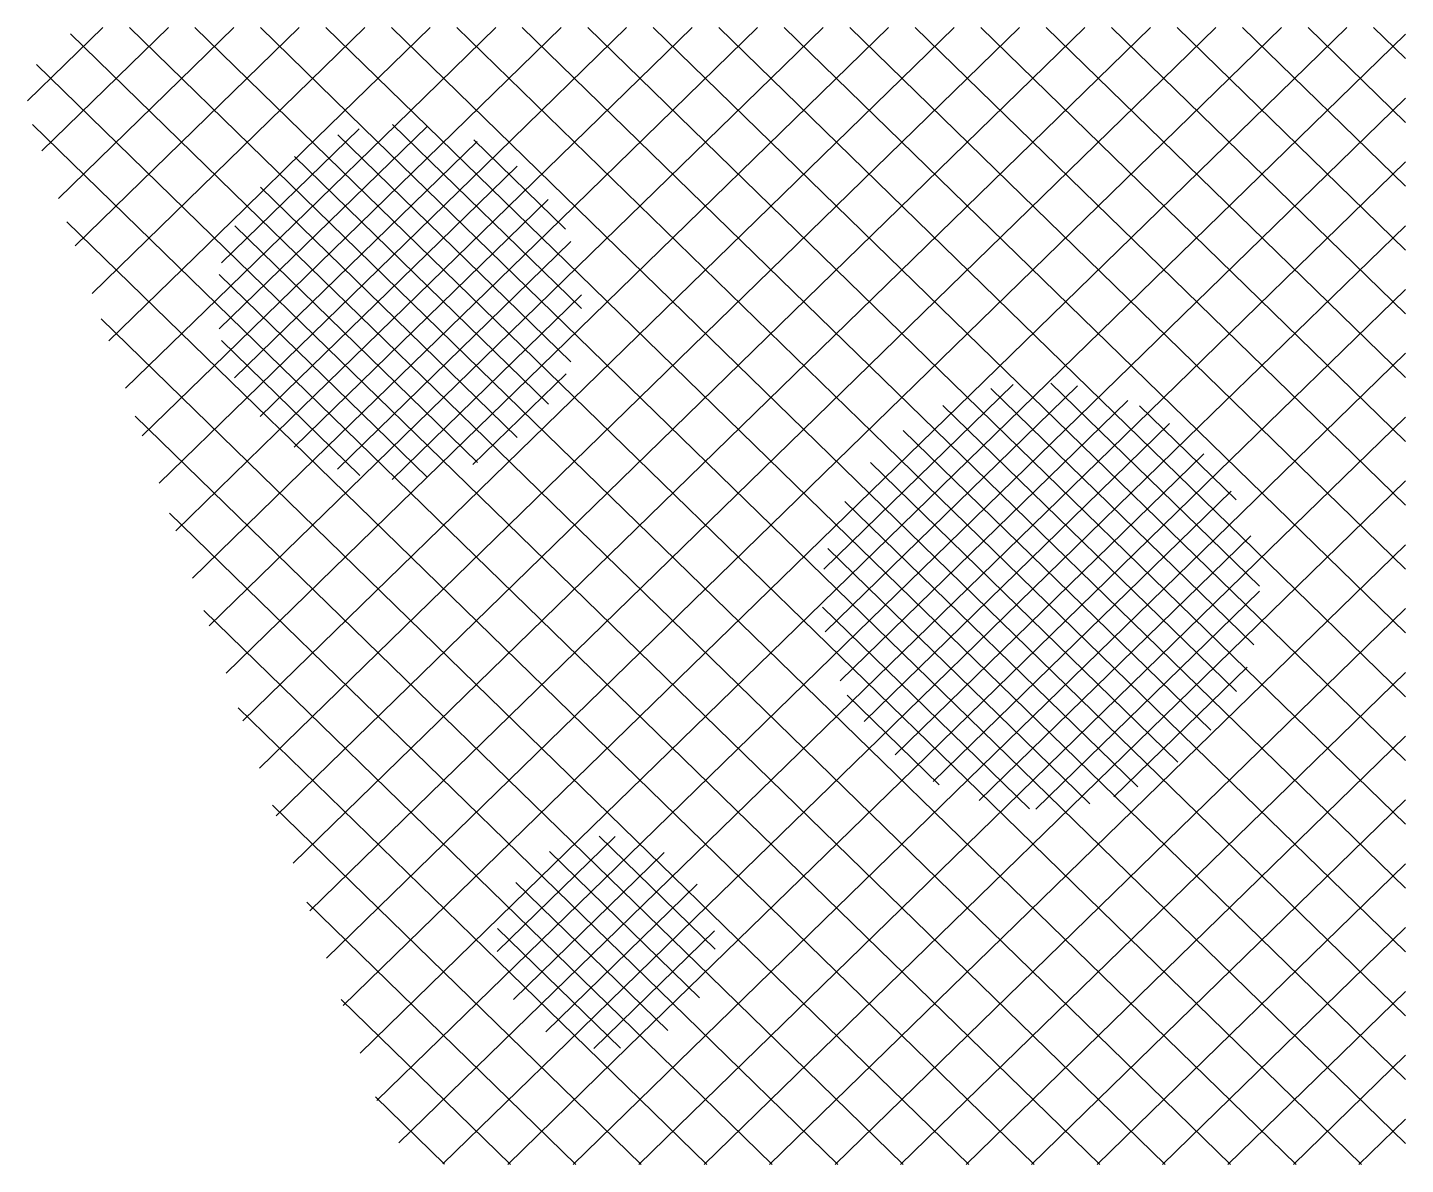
# Model space of a CAD drawing. Header units: millimetres. Extents: x 1198 to 2061, y 2539 to 2695.
# Drawn here: x 1198.1 to 1387.1, y 2538.8 to 2694.8 of the extents above.
import ezdxf

# ---------------------------------------------------------------- set-up
doc = ezdxf.new("R2010")
doc.units = ezdxf.units.MM
doc.layers.add('Difuzoare', color=252, linetype='Continuous')

msp = doc.modelspace()

# ---------------------------------------------------------------- linework, layer by layer
at = {"layer": 'Difuzoare', "linetype": 'Continuous', "extrusion": (1.58707e-05, -0.222712, 0.974884)}
for p, q in [((1198.1, 2684.71, 614.54), (1208.43, 2694.78, 616.84)), ((1200.05, 2677.85, 612.97), (1217.41, 2694.78, 616.84)), ((1202.35, 2671.34, 611.49), (1226.39, 2694.78, 616.84)), ((1228.12, 2670.38, 611.27), (1203.98, 2693.91, 616.64)), ((1204.65, 2664.82, 610), (1235.37, 2694.78, 616.84)), ((1206.94, 2658.31, 608.51), (1244.35, 2694.78, 616.84)), ((1232.24, 2675.12, 612.35), (1212.08, 2694.78, 616.84)), ((1237.52, 2678.73, 613.17), (1221.06, 2694.78, 616.84)), ((1227.62, 2599.67, 595.11), (1325.17, 2694.78, 616.84)), ((1229.92, 2593.15, 593.62), (1334.15, 2694.78, 616.84)), ((1244.15, 2681.02, 613.7), (1230.04, 2694.78, 616.84)), ((1232.21, 2586.64, 592.14), (1343.13, 2694.78, 616.84)), ((1234.51, 2580.12, 590.65), (1352.11, 2694.78, 616.84)), ((1236.01, 2677.89, 612.98), (1253.33, 2694.78, 616.84)), ((1236.81, 2573.61, 589.16), (1361.09, 2694.78, 616.84)), ((1252.94, 2681.21, 613.74), (1239.02, 2694.78, 616.84)), ((1239.1, 2567.09, 587.67), (1370.07, 2694.78, 616.84)), ((1311.82, 2632.56, 602.63), (1248, 2694.78, 616.84)), ((1248.68, 2681.49, 613.81), (1262.31, 2694.78, 616.84)), ((1256.53, 2680.39, 613.55), (1271.29, 2694.78, 616.84)), ((1315.82, 2637.42, 603.74), (1256.98, 2694.78, 616.84)), ((1262.65, 2677.6, 612.92), (1280.27, 2694.78, 616.84)), ((1320.78, 2641.34, 604.63), (1265.96, 2694.78, 616.84)), ((1267.52, 2673.59, 612), (1289.25, 2694.78, 616.84)), ((1271.23, 2668.45, 610.83), (1298.23, 2694.78, 616.84)), ((1273.59, 2662, 609.35), (1307.21, 2694.78, 616.84)), ((1273.81, 2653.46, 607.4), (1316.19, 2694.78, 616.84)), ((1326.77, 2644.25, 605.3), (1274.94, 2694.78, 616.84)), ((1334.08, 2645.88, 605.67), (1283.92, 2694.78, 616.84)), ((1343.63, 2645.33, 605.54), (1292.9, 2694.78, 616.84)), ((1387.08, 2611.72, 597.86), (1301.88, 2694.78, 616.84)), ((1387.08, 2620.48, 599.86), (1310.86, 2694.78, 616.84)), ((1387.08, 2629.23, 601.86), (1319.84, 2694.78, 616.84)), ((1327.47, 2644.49, 605.35), (1379.05, 2694.78, 616.84)), ((1387.08, 2637.98, 603.86), (1328.83, 2694.78, 616.84)), ((1387.08, 2646.74, 605.86), (1337.81, 2694.78, 616.84)), ((1338.02, 2646.02, 605.7), (1387.08, 2693.86, 616.63)), ((1387.08, 2655.49, 607.86), (1346.79, 2694.78, 616.84)), ((1387.08, 2664.25, 609.86), (1355.77, 2694.78, 616.84)), ((1387.08, 2673, 611.86), (1364.75, 2694.78, 616.84)), ((1387.08, 2681.76, 613.86), (1373.73, 2694.78, 616.84)), ((1387.08, 2690.51, 615.86), (1382.71, 2694.78, 616.84)), ((1225.24, 2664.43, 609.91), (1199.32, 2689.7, 615.68)), ((1345.74, 2644.79, 605.42), (1387.08, 2685.1, 614.63)), ((1224.09, 2656.8, 608.16), (1198.77, 2681.48, 613.8)), ((1352.01, 2642.15, 604.82), (1387.08, 2676.35, 612.63)), ((1209.24, 2651.79, 607.02), (1227.79, 2669.88, 611.15)), ((1227.67, 2644.55, 605.37), (1203.47, 2668.14, 610.76)), ((1357.21, 2638.47, 603.98), (1387.08, 2667.59, 610.63)), ((1308.86, 2626.7, 601.29), (1273.79, 2660.88, 609.1)), ((1211.54, 2645.28, 605.53), (1224.1, 2657.52, 608.33)), ((1361.45, 2633.85, 602.92), (1387.08, 2658.84, 608.63)), ((1281.54, 2583.29, 591.37), (1208.18, 2654.81, 607.71)), ((1307.22, 2619.54, 599.65), (1273.6, 2652.31, 607.14)), ((1213.83, 2638.76, 604.04), (1225.23, 2649.87, 606.58)), ((1364.68, 2628.24, 601.64), (1387.08, 2650.08, 606.63)), ((1307.86, 2610.16, 597.51), (1271.25, 2645.84, 605.66)), ((1216.13, 2632.25, 602.56), (1228.09, 2643.9, 605.22)), ((1272.74, 2583.11, 591.33), (1212.88, 2641.47, 604.66)), ((1372.09, 2538.79, 581.2), (1267.56, 2640.69, 604.48)), ((1366.7, 2621.45, 600.09), (1387.08, 2641.33, 604.63)), ((1218.43, 2625.73, 601.07), (1232.2, 2639.16, 604.13)), ((1363.11, 2538.79, 581.2), (1262.7, 2636.68, 603.57)), ((1220.73, 2619.22, 599.58), (1237.47, 2635.54, 603.31)), ((1336.17, 2538.79, 581.2), (1236.2, 2636.24, 603.47)), ((1223.02, 2612.7, 598.09), (1244.09, 2633.24, 602.78)), ((1225.32, 2606.18, 596.6), (1252.85, 2633.03, 602.73)), ((1345.15, 2538.79, 581.2), (1248.76, 2632.75, 602.67)), ((1354.13, 2538.79, 581.2), (1256.59, 2633.87, 602.93)), ((1366.8, 2612.8, 598.11), (1387.08, 2632.57, 602.63)), ((1267.12, 2579.84, 590.58), (1217.58, 2628.13, 601.61)), ((1241.4, 2560.58, 586.18), (1308.67, 2626.16, 601.16)), ((1299.88, 2538.79, 581.21), (1387.08, 2623.82, 600.63)), ((1387.08, 2602.97, 595.86), (1366.36, 2623.17, 600.48)), ((1273.8, 2583.41, 591.4), (1307.1, 2615.87, 598.81)), ((1263.49, 2574.62, 589.39), (1222.29, 2614.79, 598.57)), ((1308.86, 2538.79, 581.2), (1387.08, 2615.06, 598.63)), ((1387.08, 2594.21, 593.86), (1366.93, 2613.86, 598.35)), ((1282.39, 2583.03, 591.31), (1308.36, 2608.35, 597.09)), ((1317.84, 2538.79, 581.2), (1387.08, 2606.31, 596.63)), ((1387.08, 2585.46, 591.86), (1365.26, 2606.74, 596.73)), ((1262.66, 2566.67, 587.57), (1226.99, 2601.45, 595.52)), ((1287.93, 2579.67, 590.54), (1311.06, 2602.23, 595.7)), ((1387.08, 2576.7, 589.86), (1362.27, 2600.89, 595.39)), ((1291.47, 2574.37, 589.33), (1314.84, 2597.16, 594.54)), ((1326.82, 2538.79, 581.2), (1387.08, 2597.55, 594.63)), ((1387.08, 2567.95, 587.86), (1358.25, 2596.06, 594.29)), ((1292.12, 2566.25, 587.48), (1319.59, 2593.03, 593.59)), ((1387.08, 2559.2, 585.86), (1353.27, 2592.16, 593.4)), ((1272.94, 2538.79, 581.21), (1325.33, 2589.88, 592.87)), ((1387.08, 2550.44, 583.86), (1347.25, 2589.27, 592.74)), ((1282.28, 2538.79, 581.21), (1231.69, 2588.11, 592.47)), ((1281.92, 2538.79, 581.21), (1332.3, 2587.91, 592.43)), ((1290.9, 2538.79, 581.21), (1341.17, 2587.81, 592.4)), ((1381.07, 2538.79, 581.2), (1330.29, 2588.3, 592.51)), ((1335.8, 2538.79, 581.2), (1387.08, 2588.8, 592.63)), ((1387.08, 2541.69, 581.86), (1339.91, 2587.67, 592.37)), ((1344.78, 2538.79, 581.2), (1387.08, 2580.04, 590.63)), ((1273.3, 2538.79, 581.21), (1236.4, 2574.77, 589.42)), ((1243.7, 2554.06, 584.69), (1262.88, 2572.76, 588.97)), ((1327.19, 2538.79, 581.2), (1291.86, 2573.23, 589.07)), ((1353.76, 2538.79, 581.2), (1387.08, 2571.29, 588.63)), ((1318.21, 2538.79, 581.2), (1291.68, 2564.65, 587.11)), ((1246, 2547.55, 583.21), (1263.28, 2564.39, 587.05)), ((1264.32, 2538.79, 581.21), (1241.1, 2561.43, 586.38)), ((1362.74, 2538.79, 581.2), (1387.08, 2562.53, 586.63)), ((1249.04, 2541.76, 581.88), (1266.72, 2558.99, 585.82)), ((1309.23, 2538.79, 581.2), (1288.32, 2559.17, 585.86)), ((1255.05, 2538.86, 581.22), (1272.15, 2555.54, 585.03)), ((1300.24, 2538.79, 581.21), (1282.97, 2555.63, 585.05)), ((1263.96, 2538.79, 581.21), (1280.48, 2554.91, 584.89)), ((1291.26, 2538.79, 581.21), (1274.82, 2554.82, 584.87)), ((1371.72, 2538.79, 581.2), (1387.08, 2553.78, 584.63)), ((1255.3, 2538.84, 581.22), (1245.81, 2548.09, 583.33)), ((1380.7, 2538.79, 581.2), (1387.08, 2545.02, 582.63))]:
    msp.add_line(p, q, dxfattribs=at)
at = {"layer": 'Difuzoare', "color": 7, "linetype": 'Continuous', "extrusion": (1.58707e-05, -0.222712, 0.974884)}
for p, q in [((1224.1, 2657.52, 608.33), (1248.68, 2681.49, 613.81)), ((1224.38, 2653.42, 607.39), (1252.89, 2681.21, 613.74)), ((1224.71, 2662.49, 609.47), (1243.58, 2680.9, 613.67)), ((1225.23, 2649.87, 606.58), (1256.53, 2680.39, 613.55)), ((1272.62, 2648.89, 606.36), (1240.64, 2680.06, 613.48)), ((1273.6, 2652.31, 607.14), (1244.15, 2681.02, 613.7)), ((1274.08, 2656.22, 608.03), (1248.17, 2681.48, 613.8)), ((1273.79, 2660.88, 609.1), (1252.94, 2681.21, 613.74)), ((1226.49, 2646.72, 605.86), (1259.76, 2679.16, 613.27)), ((1227.79, 2669.88, 611.15), (1236.01, 2677.89, 612.98)), ((1271.25, 2645.84, 605.66), (1237.52, 2678.73, 613.17)), ((1271.9, 2667.1, 610.52), (1259.32, 2679.36, 613.32)), ((1228.09, 2643.9, 605.22), (1262.65, 2677.6, 612.92)), ((1269.56, 2643.12, 605.04), (1234.73, 2677.07, 612.8)), ((1230, 2641.39, 604.64), (1265.23, 2675.74, 612.49)), ((1267.56, 2640.69, 604.48), (1232.24, 2675.12, 612.35)), ((1265.27, 2638.54, 603.99), (1230.03, 2672.89, 611.84)), ((1232.2, 2639.16, 604.13), (1267.52, 2673.59, 612)), ((1262.7, 2636.68, 603.57), (1228.12, 2670.38, 611.27)), ((1234.69, 2637.2, 603.69), (1269.52, 2671.17, 611.45)), ((1237.47, 2635.54, 603.31), (1271.23, 2668.45, 610.83)), ((1259.82, 2635.11, 603.21), (1226.51, 2667.58, 610.63)), ((1240.59, 2634.2, 603), (1272.6, 2665.41, 610.13)), ((1256.59, 2633.87, 602.93), (1225.24, 2664.43, 609.91)), ((1252.95, 2633.04, 602.74), (1224.39, 2660.88, 609.1)), ((1244.09, 2633.24, 602.78), (1273.59, 2662, 609.35)), ((1248.1, 2632.77, 602.67), (1274.07, 2658.09, 608.46)), ((1248.76, 2632.75, 602.67), (1224.09, 2656.8, 608.16)), ((1252.85, 2633.03, 602.73), (1273.81, 2653.46, 607.4)), ((1243.68, 2633.33, 602.8), (1224.69, 2651.84, 607.03)), ((1259.19, 2634.83, 603.14), (1271.96, 2647.28, 605.99)), ((1307.1, 2615.87, 598.81), (1338.02, 2646.02, 605.7)), ((1307.32, 2620.47, 599.86), (1333.3, 2645.8, 605.65)), ((1366.93, 2613.86, 598.35), (1334.08, 2645.88, 605.67)), ((1367.05, 2618.12, 599.33), (1338.45, 2646, 605.7)), ((1236.2, 2636.24, 603.47), (1227.67, 2644.55, 605.37)), ((1307.51, 2611.89, 597.9), (1342.1, 2645.62, 605.61)), ((1308.36, 2608.35, 597.09), (1345.74, 2644.79, 605.42)), ((1308.67, 2626.16, 601.16), (1327.47, 2644.49, 605.35)), ((1365.26, 2606.74, 596.73), (1326.77, 2644.25, 605.3)), ((1366.29, 2610.1, 597.49), (1330.23, 2645.26, 605.53)), ((1366.36, 2623.17, 600.48), (1343.63, 2645.33, 605.54)), ((1309.56, 2605.14, 596.36), (1349.02, 2643.62, 605.15)), ((1311.06, 2602.23, 595.7), (1352.01, 2642.15, 604.82)), ((1363.9, 2603.68, 596.03), (1323.64, 2642.93, 604.99)), ((1363.85, 2629.99, 602.04), (1350.63, 2642.88, 604.98)), ((1312.83, 2599.57, 595.09), (1354.74, 2640.43, 604.42)), ((1362.27, 2600.89, 595.39), (1320.78, 2641.34, 604.63)), ((1314.84, 2597.16, 594.54), (1357.21, 2638.47, 603.98)), ((1360.38, 2598.36, 594.81), (1318.18, 2639.49, 604.21)), ((1358.25, 2596.06, 594.29), (1315.82, 2637.42, 603.74)), ((1355.88, 2593.99, 593.81), (1313.7, 2635.11, 603.21)), ((1317.09, 2594.98, 594.04), (1359.45, 2636.27, 603.47)), ((1353.27, 2592.16, 593.4), (1311.82, 2632.56, 602.63)), ((1319.59, 2593.03, 593.59), (1361.45, 2633.85, 602.92)), ((1322.32, 2591.32, 593.2), (1363.2, 2631.17, 602.31)), ((1350.4, 2590.58, 593.03), (1310.2, 2629.76, 601.99)), ((1325.33, 2589.88, 592.87), (1364.68, 2628.24, 601.64)), ((1347.25, 2589.27, 592.74), (1308.86, 2626.7, 601.29)), ((1328.64, 2588.72, 592.61), (1365.87, 2625.02, 600.9)), ((1343.78, 2588.28, 592.51), (1307.84, 2623.31, 600.51)), ((1332.3, 2587.91, 592.43), (1366.7, 2621.45, 600.09)), ((1339.91, 2587.67, 592.37), (1307.22, 2619.54, 599.65)), ((1336.41, 2587.55, 592.34), (1367.08, 2617.44, 599.17)), ((1335.52, 2587.58, 592.35), (1307.12, 2615.25, 598.67)), ((1341.17, 2587.81, 592.4), (1366.8, 2612.8, 598.11)), ((1330.29, 2588.3, 592.51), (1307.86, 2610.16, 597.51)), ((1347.11, 2589.22, 592.72), (1365.36, 2607.01, 596.79)), ((1323.14, 2590.89, 593.11), (1310.52, 2603.19, 595.92)), ((1262.49, 2568, 587.88), (1278.69, 2583.8, 591.49)), ((1262.88, 2572.76, 588.97), (1273.8, 2583.41, 591.4)), ((1292.4, 2568.32, 587.95), (1276.51, 2583.82, 591.49)), ((1263.28, 2564.39, 587.05), (1282.39, 2583.03, 591.31)), ((1264.73, 2561.44, 586.38), (1285.42, 2581.6, 590.99)), ((1290.27, 2561.65, 586.43), (1269.67, 2581.73, 591.02)), ((1291.68, 2564.65, 587.11), (1272.74, 2583.11, 591.33)), ((1291.86, 2573.23, 589.07), (1281.54, 2583.29, 591.37)), ((1266.72, 2558.99, 585.82), (1287.93, 2579.67, 590.54)), ((1288.32, 2559.17, 585.86), (1267.12, 2579.84, 590.58)), ((1285.9, 2557.15, 585.4), (1265.05, 2577.48, 590.04)), ((1269.18, 2557.01, 585.37), (1289.96, 2577.27, 590)), ((1282.97, 2555.63, 585.05), (1263.49, 2574.62, 589.39)), ((1272.15, 2555.54, 585.03), (1291.47, 2574.37, 589.33)), ((1279.41, 2554.73, 584.85), (1262.56, 2571.15, 588.6)), ((1275.77, 2554.69, 584.84), (1292.34, 2570.84, 588.53)), ((1274.82, 2554.82, 584.87), (1262.66, 2566.67, 587.57)), ((1280.48, 2554.91, 584.89), (1292.12, 2566.25, 587.48))]:
    msp.add_line(p, q, dxfattribs=at)

doc.saveas('drawing.dxf')
